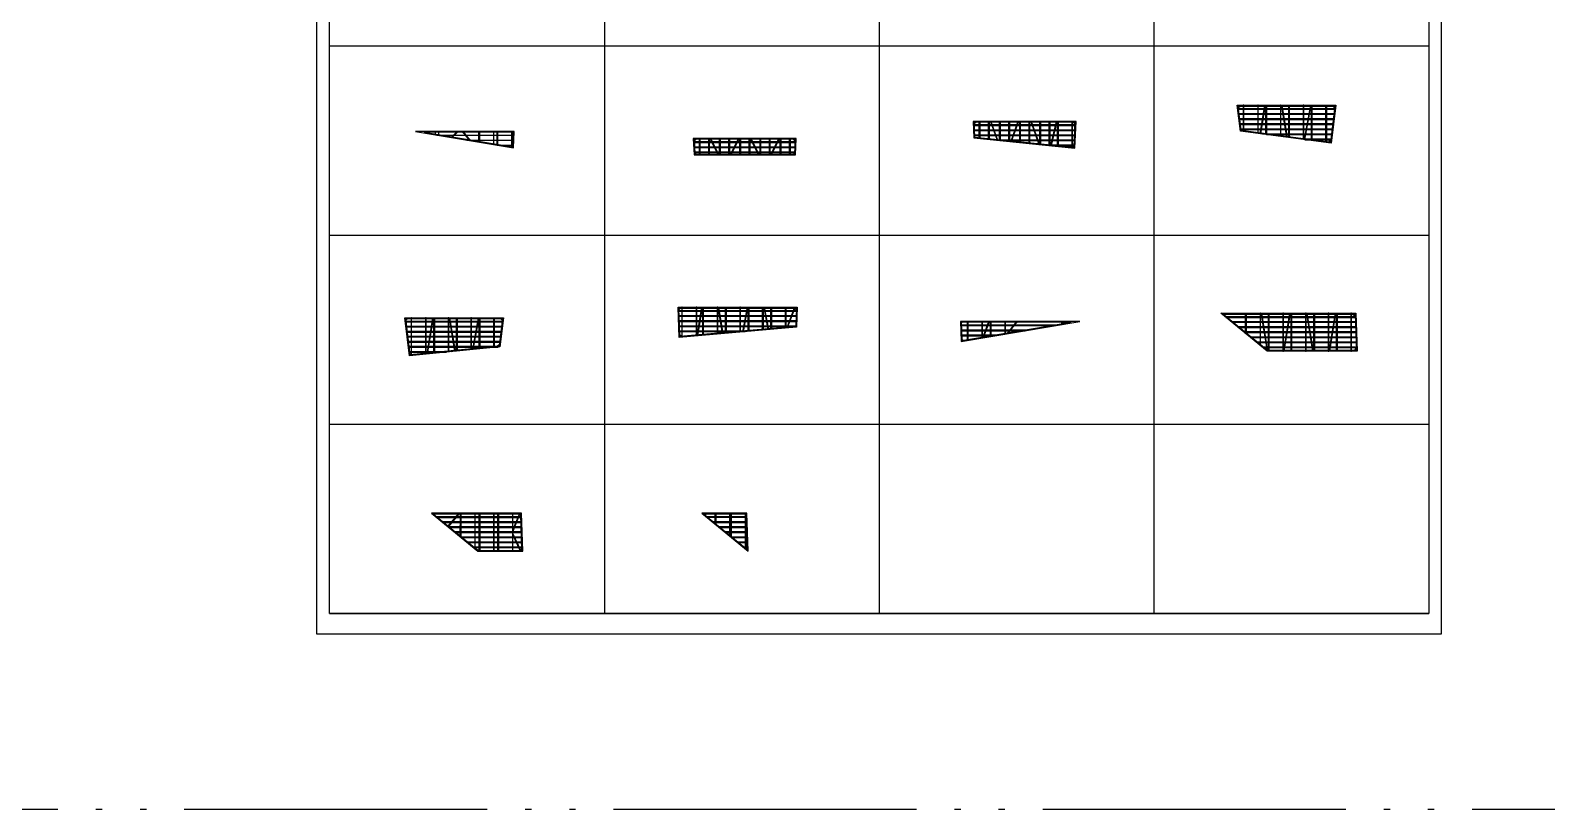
# Model space of a CAD drawing. Extents: x 10241 to 1500931, y -537358 to 142253.
# Drawn here: x 1260741 to 1380836, y -102737 to -41076 of the extents above; entities that cross this region are included whole.
import ezdxf

# ---------------------------------------------------------------- set-up
doc = ezdxf.new("R2010")
doc.units = 0
doc.header["$LTSCALE"] = 1000
doc.header["$MEASUREMENT"] = 0
doc.linetypes.add('ACAD_ISO05W100', pattern=[34, 24, -3, 0.5, -3, 0.5, -3])
for name, color, linetype in [('14#槽钢', 3, 'Continuous'), ('DIM_MODI', 6, 'Continuous'), ('DOTE', 1, 'Continuous'), ('W-STEEL_FRAME钢架', 3, 'Continuous'), ('W-STEEL_KEEL钢龙骨', 5, 'Continuous'), ('特殊段命名', 221, 'Continuous'), ('钢架', 90, 'Continuous')]:
    doc.layers.add(name, color=color, linetype=linetype)

msp = doc.modelspace()

# ---------------------------------------------------------------- linework, layer by layer
at = {"layer": '14#槽钢', "linetype": 'ACAD_ISO05W100'}
msp.add_lwpolyline([(1254079.4, 142253), (1500930.8, 142253), (1500930.8, -102736.6), (1254079.4, -102736.6)], close=True, dxfattribs=at)
at = {"layer": 'DIM_MODI'}
for points in [[(1284443.8, -42297.8), (1371490.4, -42297.8)], [(1284443.8, -57270.5), (1371490.4, -57270.5)], [(1284443.8, -72243.3), (1371490.4, -72243.3)], [(1284443.8, -87216.1), (1371490.4, -87216.1)]]:
    msp.add_lwpolyline(points, dxfattribs=at)
at = {"layer": 'DOTE'}
for points in [[(1356398.6, -47064), (1356556.1, -47064), (1356556.1, -47089.2), (1356443.3, -47187.6), (1356414, -47191.1)], [(1364063.5, -47064), (1363919.6, -47064), (1363919.6, -47092.2), (1364015.5, -47191.7), (1364047.5, -47195.6)], [(1292801.8, -49134.7), (1292803.1, -49279.4), (1293105.2, -49329.8), (1293105.2, -49134.7)], [(1335473.8, -48340.2), (1335616.3, -48340.2), (1335616.3, -48362.4), (1335503.2, -48462.9), (1335480, -48464.1)], [(1343505, -48340.7), (1343368.1, -48340.7), (1343368.1, -48374.2), (1343466.2, -48484), (1343497.7, -48485.6)], [(1313307.3, -49684.2), (1313443.5, -49684.2), (1313443.5, -49708.1), (1313338.5, -49810.8), (1313313.7, -49810.8)], [(1321337.9, -49684.1), (1321192.5, -49684.1), (1321192.5, -49711.6), (1321298.5, -49822.8), (1321331.1, -49822.8)], [(1363714.2, -49940.8), (1363729.4, -49814.9), (1363695.2, -49814.9), (1363592.8, -49899.5), (1363589.5, -49924.1)], [(1313366.7, -50865.1), (1313362.2, -50775.4), (1313378.9, -50775.4), (1313446.4, -50853.7), (1313446.4, -50865.1)], [(1321280.2, -50865.1), (1321284.9, -50768.4), (1321259, -50768.4), (1321198.9, -50839.9), (1321198.9, -50865.1)], [(1312105.3, -63044.8), (1312231.2, -63044.8), (1312231.2, -63067.8), (1312122.8, -63155.4), (1312108.7, -63155.4)], [(1321421.5, -63044.8), (1321299.4, -63044.8), (1321299.4, -63064.3), (1321392.4, -63196.6), (1321416.7, -63196.6)], [(1355200.7, -63520.6), (1355357.2, -63520.6), (1355343.8, -63614.8), (1355314.2, -63613.5)], [(1365668.4, -63519.5), (1365504.6, -63519.5), (1365504.6, -63546.1), (1365631, -63672.5), (1365673.7, -63670.9)], [(1290479.1, -63883.8), (1290618.7, -63883.8), (1290618.7, -63907.7), (1290519.5, -63993.4), (1290492.8, -63996.7)], [(1298141.9, -63883.8), (1298017.7, -63883.8), (1298017.7, -63910.6), (1298096.3, -63993.5), (1298128.6, -63993.5)], [(1334467.7, -64232.1), (1334476.1, -64232.1), (1334508.1, -64186), (1334508.1, -64177.9), (1334466, -64177.9)], [(1342657.1, -64177.9), (1342654.4, -64263.1), (1342429.7, -64300.5), (1342432.4, -64177.9)], [(1297876.5, -66074.5), (1297891.2, -65953), (1297864.8, -65953), (1297737, -66074.8), (1297738.2, -66088)], [(1312175.7, -65304.1), (1312313.9, -65292), (1312313.9, -65270.3), (1312191.9, -65188.6), (1312172.1, -65188.6)], [(1334510.3, -65617.2), (1334629.5, -65597.4), (1334629.5, -65578.7), (1334507.6, -65528.4)], [(1365770.2, -66403.7), (1365764.8, -66250.2), (1365730.5, -66250.2), (1365626, -66383.5), (1365626, -66403.7)], [(1314088.1, -79344.9), (1314250.2, -79344.9), (1314225.2, -79457.1)], [(1317527.6, -82160.2), (1317522.5, -82013.6), (1317409.1, -82063.2)]]:
    msp.add_lwpolyline(points, close=True, dxfattribs=at)
at = {"layer": 'W-STEEL_FRAME钢架'}
for p, q in [((1335898.7, -49621.7), (1335898.7, -48282.5)), ((1335941.7, -48282.5), (1335941.7, -49626)), ((1336641.7, -49696.9), (1336641.7, -48282.5)), ((1336684.7, -48282.5), (1336684.7, -49701.3)), ((1337498.7, -49783.7), (1337498.7, -48282.5)), ((1337541.7, -48282.5), (1337541.7, -49788.1)), ((1338241.7, -49858.9), (1338241.7, -48282.5)), ((1338284.7, -48282.5), (1338284.7, -49863.3)), ((1339098.7, -49945.7), (1339098.7, -48282.5)), ((1339141.7, -48282.5), (1339141.7, -49950.1)), ((1339841.7, -50021), (1339841.7, -48282.5)), ((1339884.7, -48282.5), (1339884.7, -50025.3)), ((1340698.7, -50107.7), (1340698.7, -48282.5)), ((1340741.7, -48282.5), (1340741.7, -50112.1)), ((1341441.7, -50183), (1341441.7, -48282.5)), ((1341484.7, -48282.5), (1341484.7, -50187.3)), ((1313731.8, -50923.1), (1313731.8, -49626.2)), ((1313774.8, -49626.2), (1313774.8, -50923.1)), ((1314474.8, -50923.1), (1314474.8, -49626.2)), ((1314517.8, -49626.2), (1314517.8, -50923.1)), ((1315331.8, -50923.1), (1315331.8, -49626.2)), ((1315374.8, -49626.2), (1315374.8, -50923.1)), ((1316074.8, -50923.1), (1316074.8, -49626.2)), ((1316117.8, -49626.2), (1316117.8, -50923.1)), ((1316931.8, -50923.1), (1316931.8, -49626.2)), ((1316974.8, -49626.2), (1316974.8, -50923.1)), ((1317674.8, -50923.1), (1317674.8, -49626.2)), ((1317717.8, -49626.2), (1317717.8, -50923.1)), ((1318531.8, -50923.1), (1318531.8, -49626.2)), ((1318574.8, -49626.2), (1318574.8, -50923.1)), ((1319274.8, -50923.1), (1319274.8, -49626.2)), ((1319317.8, -49626.2), (1319317.8, -50923.1)), ((1320131.8, -50923.1), (1320131.8, -49626.2)), ((1320174.8, -49626.2), (1320174.8, -50923.1)), ((1320874.8, -50923.1), (1320874.8, -49626.2)), ((1320917.8, -49626.2), (1320917.8, -50923.1)), ((1314992.1, -80159.7), (1314992.8, -79286.9)), ((1314992.8, -79286.9), (1315035.8, -79286.9)), ((1315035.8, -79286.9), (1315035, -80194.9)), ((1316134.2, -81094.6), (1316135.8, -79286.9)), ((1316135.8, -79286.9), (1316178.8, -79286.9)), ((1316178.8, -79286.9), (1316177.2, -81129.8)), ((1316213.4, -81159.5), (1316215.1, -79286.9)), ((1316215.1, -79286.9), (1316258.1, -79286.9)), ((1316258.1, -79286.9), (1316256.4, -81194.6)), ((1317401.1, -79286.9), (1317358.1, -79286.9)), ((1317358.1, -79286.9), (1317358.1, -82096.4)), ((1317401.1, -82131.6), (1317401.1, -79286.9))]:
    msp.add_line(p, q, dxfattribs=at)
for points in [[(1356849.2, -49079.8), (1356849.2, -47006), (1356806.2, -47006), (1356806.2, -49074.1)], [(1357992.2, -49232.9), (1357992.2, -47006), (1357949.2, -47006), (1357949.2, -49227.1)], [(1358606.2, -49315.1), (1358606.2, -47006), (1358649.2, -47006), (1358649.2, -49320.9)], [(1359792.2, -49474), (1359792.2, -47006), (1359749.2, -47006), (1359749.2, -49468.2)], [(1360406.2, -49556.2), (1360406.2, -47006), (1360449.2, -47006), (1360449.2, -49562)], [(1361592.2, -49715.1), (1361592.2, -47006), (1361549.2, -47006), (1361549.2, -49709.3)], [(1362206.2, -49797.3), (1362206.2, -47006), (1362249.2, -47006), (1362249.2, -49803.1)], [(1363349.2, -49950.4), (1363349.2, -47006), (1363392.2, -47006), (1363392.2, -49956.1)], [(1296276.1, -49917.4), (1296276.1, -49076.7), (1296319.1, -49076.7), (1296319.1, -49924.6)], [(1297463, -50115.4), (1297462.1, -49076.7), (1297419.1, -49076.7), (1297420, -50108.2)], [(1297704, -50155.6), (1297704, -49076.7), (1297747, -49076.7), (1297747, -50162.8)], [(1298891.1, -50353.6), (1298890, -49076.7), (1298847, -49076.7), (1298848.1, -50346.4)], [(1342096.4, -50249.3), (1342096.4, -48283.1), (1342139.4, -48283.1), (1342139.4, -50253.6)], [(1343282.4, -50369.4), (1343282.4, -48283.1), (1343239.4, -48283.1), (1343239.4, -50365)], [(1312378.9, -65344.5), (1312378.9, -62986.8), (1312335.9, -62986.8), (1312335.9, -65348.3)], [(1313521.9, -65244.5), (1313521.9, -62986.8), (1313478.9, -62986.8), (1313478.9, -65248.2)], [(1313995.8, -65203), (1313995.8, -62986.8), (1314038.8, -62986.8), (1314038.8, -65199.2)], [(1315181.8, -65099.2), (1315181.8, -62986.8), (1315138.8, -62986.8), (1315138.8, -65103)], [(1315795.8, -65045.5), (1315795.8, -62986.8), (1315838.8, -62986.8), (1315838.8, -65041.7)], [(1316981.8, -64941.7), (1316981.8, -62986.8), (1316938.8, -62986.8), (1316938.8, -64945.5)], [(1317595.8, -64888), (1317595.8, -62986.8), (1317638.8, -62986.8), (1317638.8, -64884.2)], [(1318738.8, -64787.9), (1318738.8, -62986.8), (1318781.8, -62986.8), (1318781.8, -64784.2)], [(1319395.8, -64730.4), (1319395.8, -62986.8), (1319438.8, -62986.8), (1319438.8, -64726.7)], [(1320538.8, -64630.4), (1320538.8, -62986.8), (1320581.8, -62986.8), (1320581.8, -64626.7)], [(1290941.4, -66809.4), (1290941.4, -63825.8), (1290898.4, -63825.8), (1290898.4, -66813.6)], [(1292084.4, -66697.9), (1292084.4, -63825.8), (1292041.4, -63825.8), (1292041.4, -66702.1)], [(1292698.4, -66638), (1292698.4, -63825.8), (1292741.4, -63825.8), (1292741.4, -66633.8)], [(1293884.4, -66522.3), (1293884.4, -63825.8), (1293841.4, -63825.8), (1293841.4, -66526.5)], [(1294498.4, -66462.4), (1294498.4, -63825.8), (1294541.4, -63825.8), (1294541.4, -66458.2)], [(1295684.4, -66346.6), (1295684.4, -63825.8), (1295641.4, -63825.8), (1295641.4, -66350.8)], [(1296298.4, -66286.7), (1296298.4, -63825.8), (1296341.4, -63825.8), (1296341.4, -66282.5)], [(1297441.4, -66175.2), (1297441.4, -63825.8), (1297484.4, -63825.8), (1297484.4, -66171)], [(1334955.1, -65602.1), (1334956.4, -64119.9), (1334999.4, -64119.9), (1334998.1, -65594.9)], [(1336142.4, -65404.6), (1336142.4, -64119.9), (1336099.4, -64119.9), (1336099.4, -65411.8)], [(1336777.7, -65299), (1336778.7, -64119.9), (1336821.7, -64119.9), (1336820.7, -65291.9)], [(1337964.7, -65101.7), (1337964.7, -64119.9), (1337921.7, -64119.9), (1337921.7, -65108.8)]]:
    msp.add_lwpolyline(points, dxfattribs=at)
for points in [[(1356995.4, -63462), (1357038.4, -63462), (1357032.8, -65075.7), (1356989.8, -65075.7)], [(1358181.4, -63462), (1358138.4, -63462), (1358137.7, -66014), (1358180.7, -66014)], [(1358795.4, -63462), (1358838.4, -63462), (1358838.4, -66462), (1358795.4, -66462)], [(1359981.4, -63462), (1359938.4, -63462), (1359938.4, -66462), (1359981.4, -66462)], [(1360595.4, -63462), (1360638.4, -63462), (1360638.4, -66462), (1360595.4, -66462)], [(1361781.4, -63462), (1361738.4, -63462), (1361738.4, -66462), (1361781.4, -66462)], [(1362395.4, -63462), (1362438.4, -63462), (1362438.4, -66462), (1362395.4, -66462)], [(1363581.4, -63462), (1363538.4, -63462), (1363538.4, -66462), (1363581.4, -66462)], [(1364195.4, -63462), (1364238.4, -63462), (1364238.4, -66462), (1364195.4, -66462)], [(1365381.4, -63462), (1365338.4, -63462), (1365338.4, -66462), (1365381.4, -66462)], [(1294798.9, -79287.3), (1294841.9, -79287.3), (1294832.2, -81167.6), (1294789.2, -81167.6)], [(1295984.9, -79287.3), (1295941.9, -79287.3), (1295942.6, -82077), (1295985.6, -82077)], [(1296288.9, -79287.3), (1296331.9, -79287.3), (1296331.9, -82287.3), (1296288.9, -82287.3)], [(1297474.9, -79287.3), (1297431.9, -79287.3), (1297431.9, -82287.3), (1297474.9, -82287.3)], [(1297778.9, -79287.3), (1297821.9, -79287.3), (1297821.9, -82287.3), (1297778.9, -82287.3)], [(1298964.9, -79287.3), (1298921.9, -79287.3), (1298921.9, -82287.3), (1298964.9, -82287.3)]]:
    msp.add_lwpolyline(points, close=True, dxfattribs=at)
at = {"layer": 'W-STEEL_FRAME钢架', "color": 1}
for points in [[(1292746.8, -79395.9), (1292737.2, -79396.8), (1292674.2, -79345.3), (1292774.2, -79345.3), (1292774.2, -79355.3)], [(1296107.1, -82152.9), (1296107.1, -82152.9), (1296201.2, -82229.9), (1296268.8, -82229.9), (1296268.8, -82219.9)]]:
    msp.add_lwpolyline(points, close=True, dxfattribs=at)
at = {"layer": 'W-STEEL_KEEL钢龙骨'}
for p, q in [((1364095.4, -47282.5), (1356366, -47277.5)), ((1356370.8, -47317.5), (1364090.5, -47322.5)), ((1364046.8, -47682.5), (1356414.3, -47677.5)), ((1356419.1, -47717.5), (1364041.9, -47722.5)), ((1343552, -48562.8), (1335427.3, -48562.8)), ((1335429.3, -48602.8), (1343550, -48602.8)), ((1343532.4, -48963.3), (1335447.5, -48964.1)), ((1335449.5, -49004.1), (1343530.4, -49003.3)), ((1363997.7, -48087), (1356463.9, -48087.6)), ((1356468.7, -48127.6), (1363992.8, -48127)), ((1363949.7, -48482.4), (1356511, -48477.5)), ((1356515.8, -48517.6), (1363944.8, -48522.4)), ((1363900.5, -48887), (1356560.5, -48887.6)), ((1356565.3, -48927.6), (1363895.7, -48927)), ((1292925.6, -49358.7), (1299046.2, -49358.7)), ((1299044.2, -49398.7), (1293165.4, -49398.7)), ((1295324.1, -49758.7), (1299026.3, -49758.7)), ((1299024.3, -49798.7), (1295564, -49798.7)), ((1297706.4, -50156), (1299006.4, -50155.8)), ((1299004.5, -50195.8), (1297946, -50196)), ((1321385.1, -49906.5), (1313260.4, -49906.5)), ((1313262.4, -49946.5), (1321383.1, -49946.5)), ((1321365.5, -50307), (1313280.6, -50307.9)), ((1313282.6, -50347.9), (1321363.6, -50347)), ((1343512.9, -49362.3), (1335467.5, -49362.6)), ((1335469.5, -49402.6), (1343510.9, -49402.3)), ((1343491.8, -49762.3), (1337289.3, -49762.5)), ((1337684.2, -49802.5), (1343489.8, -49802.3)), ((1343471.7, -50162.3), (1341238.4, -50162.4)), ((1341633.3, -50202.4), (1343469.7, -50202.3)), ((1363852.5, -49282.4), (1358334.4, -49278.7)), ((1358634.5, -49318.9), (1363847.7, -49322.3)), ((1363803.4, -49687), (1361383.9, -49687.2)), ((1361682.4, -49727.1), (1363798.5, -49727)), ((1321346, -50706), (1313300.7, -50706.3)), ((1313302.7, -50746.3), (1321344, -50746)), ((1321472.6, -63264.6), (1312053.9, -63258.4)), ((1312055.2, -63298.4), (1321471.4, -63304.6)), ((1298187.6, -64102.3), (1290458.2, -64097.2)), ((1290463, -64137.2), (1298182.7, -64142.3)), ((1298139, -64502.2), (1290506.5, -64497.3)), ((1290511.3, -64537.3), (1298134.1, -64542.2)), ((1321460.1, -63664.6), (1312066.4, -63658.4)), ((1312067.6, -63698.4), (1321458.8, -63704.6)), ((1321447.5, -64067.6), (1312079.2, -64068.4)), ((1312080.4, -64108.4), (1321446.2, -64107.6)), ((1321434.9, -64467.6), (1312091.6, -64468.4)), ((1312092.9, -64508.4), (1321433.7, -64507.6)), ((1342173.7, -64401.9), (1334414.9, -64401.9)), ((1334416.1, -64441.9), (1341933.1, -64441.9)), ((1339767.7, -64801.9), (1334427.2, -64801.9)), ((1334428.4, -64841.9), (1339527.2, -64841.9)), ((1365734.3, -63743.7), (1355382.6, -63744.2)), ((1355431.5, -63784.2), (1365735.7, -63783.6)), ((1365748.4, -64141.6), (1355856.5, -64131.7)), ((1355905.5, -64171.7), (1365749.8, -64181.6)), ((1365762.5, -64542.6), (1356360.7, -64543.8)), ((1356409.6, -64583.8), (1365764, -64582.6)), ((1298089.9, -64906.7), (1290556.1, -64907.4)), ((1290560.9, -64947.4), (1298085, -64946.7)), ((1298041.9, -65302.2), (1290603.2, -65297.3)), ((1290608, -65337.3), (1298037, -65342.2)), ((1297992.7, -65706.7), (1290652.7, -65707.3)), ((1290657.5, -65747.3), (1297987.9, -65746.7)), ((1317825.4, -64867.9), (1312104.1, -64868.4)), ((1312105.4, -64908.4), (1317367.9, -64907.9)), ((1337377, -65199.4), (1334439.4, -65199)), ((1334440.7, -65239), (1337136.6, -65239.3)), ((1365776.6, -64942), (1356847.8, -64942)), ((1356896.8, -64982), (1365778.1, -64982)), ((1365790.8, -65341.8), (1357334.5, -65339.9)), ((1357383.5, -65379.9), (1365792.2, -65381.8)), ((1365804.9, -65742.3), (1357832.8, -65742.8)), ((1357876.3, -65782.8), (1365806.3, -65782.3)), ((1297931.6, -66102.1), (1290689.1, -66097.4)), ((1290693.9, -66137.4), (1297781.6, -66142)), ((1294116.5, -66499.6), (1290737.6, -66497.4)), ((1290742.4, -66537.4), (1293709.3, -66539.3)), ((1365819.1, -66143.3), (1358314, -66140.6)), ((1358363, -66180.6), (1365820.5, -66183.3)), ((1299644.6, -79567.9), (1292855, -79568.1)), ((1292903.9, -79608.1), (1299646, -79607.9)), ((1299658.6, -79967.5), (1293344.2, -79968.2)), ((1293393.1, -80008.2), (1299660, -80007.5)), ((1299672.6, -80367.3), (1293832, -80367.2)), ((1293880.9, -80407.2), (1299674, -80407.3)), ((1317495.4, -79567.5), (1314268.6, -79567.6)), ((1314317.5, -79607.6), (1317496.8, -79607.5)), ((1317509.3, -79967.1), (1314757.1, -79967.4)), ((1314806, -80007.4), (1317510.7, -80007.1)), ((1317523.2, -80366.9), (1315245.1, -80366.8)), ((1315293.9, -80406.8), (1317524.6, -80406.9)), ((1299686.7, -80767.4), (1294321.3, -80767.4)), ((1294370.2, -80807.4), (1299688.1, -80807.4)), ((1299700.7, -81167.6), (1294810.7, -81167.6)), ((1294859.6, -81207.6), (1299702.1, -81207.6)), ((1299714.8, -81568.4), (1295300.3, -81568)), ((1295349.2, -81608), (1299716.2, -81608.4)), ((1317537.1, -80767), (1315733.9, -80767)), ((1315782.8, -80807), (1317538.5, -80807)), ((1317551.1, -81167.1), (1316222.8, -81167.1)), ((1316271.7, -81207.1), (1317552.5, -81207.1)), ((1317565, -81568), (1316712.4, -81567.9)), ((1316761.3, -81607.9), (1317566.4, -81608)), ((1299728.8, -81967.4), (1295863.9, -81967.5)), ((1295900.5, -82007.5), (1299730.2, -82007.4)), ((1317578.9, -81967), (1317200, -81967)), ((1317248.9, -82007), (1317580.3, -82007))]:
    msp.add_line(p, q, dxfattribs=at)
at = {"layer": '特殊段命名'}
for points in [[(1283443.8, 1620.5), (1372490.4, 1620.5), (1372490.4, -88861.8), (1283443.8, -88861.8)], [(1284443.8, 620.5), (1371490.4, 620.5), (1371490.4, -87216.1), (1284443.8, -87216.1)]]:
    msp.add_lwpolyline(points, close=True, dxfattribs=at)
for points in [[(1306205.5, 620.5), (1306205.5, -87216.1)], [(1327967.1, 620.5), (1327967.1, -87216.1)], [(1349728.8, 620.5), (1349728.8, -87216.1)]]:
    msp.add_lwpolyline(points, dxfattribs=at)
at = {"layer": '钢架'}
for points in [[(1356333.2, -47006), (1364128.9, -47006), (1363764.7, -50006), (1356579.4, -49043.7)], [(1356398.6, -47064), (1364063.5, -47064), (1363714.2, -49940.8), (1356631.6, -48992.2)], [(1291234.8, -49076.7), (1298995.7, -50371), (1299060.3, -49076.7)], [(1291935.1, -49134.7), (1298941, -50303.1), (1298999.4, -49134.7)], [(1343565.9, -48282.7), (1335412.9, -48282.2), (1335477.3, -49579), (1343460.4, -50387.4)], [(1343505, -48340.7), (1335473.8, -48340.2), (1335532.8, -49526.3), (1343405.6, -50323.5)], [(1313246.3, -49626.2), (1313311.6, -50923.1), (1321335.4, -50923.1), (1321398.8, -49626.1)], [(1313307.3, -49684.2), (1313366.7, -50865.1), (1321280.2, -50865.1), (1321337.9, -49684.1)], [(1312119.7, -65367.2), (1312045.4, -62986.8), (1321481.3, -62986.8), (1321432.3, -64552.2)], [(1312175.7, -65304.1), (1312105.3, -63044.8), (1321421.5, -63044.8), (1321375.9, -64498.9)], [(1365724.4, -63461.5), (1365830.3, -66461.7), (1358707.6, -66462.3), (1355038.1, -63462.7)], [(1365668.4, -63519.5), (1365770.2, -66403.7), (1358728.3, -66404.3), (1355200.7, -63520.6)], [(1290413.6, -63825.8), (1298207.3, -63825.8), (1297928.5, -66127.7), (1290777.3, -66825.4)], [(1290479.1, -63883.8), (1298141.9, -63883.8), (1297876.5, -66074.5), (1290828.1, -66762.2)], [(1334454.4, -65685.3), (1343869.6, -64119.9), (1334406.2, -64119.9)], [(1334510.3, -65617.2), (1343167.2, -64177.9), (1334466, -64177.9)], [(1299634.7, -79287.3), (1292511.6, -79287.3), (1296180.5, -82287.9), (1299740, -82288.4)], [(1299578.7, -79345.3), (1292674.2, -79345.3), (1296201.2, -82229.9), (1299679.9, -82230.4)], [(1317485.6, -79286.9), (1313925.7, -79286.9), (1317590.1, -82286.2)], [(1317429.6, -79344.9), (1314088.1, -79344.9), (1317527.6, -82160.2)]]:
    msp.add_lwpolyline(points, close=True, dxfattribs=at)
for points in [[(1358147.3, -49253.7), (1358515.9, -47006)], [(1358189.9, -49259.4), (1358559.4, -47006)], [(1360253.8, -49535.8), (1359838.9, -47006)], [(1360298.3, -49541.8), (1359882.5, -47006)], [(1362119, -47006), (1361621.6, -49719)], [(1362162.7, -47006), (1361664.3, -49724.7)], [(1294062.7, -49548.3), (1294559.4, -49076.7)], [(1294115.9, -49557.2), (1294621.9, -49076.7)], [(1294949.4, -49076.7), (1295521.6, -49791.6)], [(1295004.4, -49076.7), (1295585.1, -49802.2)], [(1335898.7, -48282.4), (1335941.7, -48282.4)], [(1336641.7, -48282.5), (1336684.7, -48282.5)], [(1336774, -48282.5), (1337303.1, -49763.9)], [(1336819.6, -48282.4), (1337350.4, -49768.7)], [(1337498.7, -48282.5), (1337541.7, -48282.5)], [(1338241.7, -48282.5), (1338284.7, -48282.5)], [(1338959.2, -48282.4), (1338390.7, -49874)], [(1339004.8, -48282.5), (1338434.8, -49878.5)], [(1339098.7, -48282.5), (1339141.7, -48282.5)], [(1339841.7, -48282.5), (1339884.7, -48282.5)], [(1339974, -48282.5), (1340601.5, -50039.6)], [(1340019.6, -48282.4), (1340648.9, -50044.4)], [(1340698.7, -48282.5), (1340741.7, -48282.5)], [(1341441.7, -48282.6), (1341484.7, -48282.6)], [(1341994.7, -48282.4), (1341550.4, -50194)], [(1342038.8, -48282.6), (1341593.6, -50198.3)], [(1342096.4, -48282.6), (1342139.4, -48282.6)], [(1343239.4, -48283.1), (1343289.4, -48283.1)], [(1313731.8, -49626.2), (1313774.8, -49626.2)], [(1314474.8, -49626.2), (1314517.8, -49626.2)], [(1314565.6, -49626.2), (1315223.7, -50923.1)], [(1314613.8, -49626.2), (1315271.9, -50923.1)], [(1315331.8, -49626.2), (1315374.8, -49626.2)], [(1316074.8, -49626.2), (1316117.8, -49626.2)], [(1316831.3, -49626.2), (1316173.2, -50923.1)], [(1316879.5, -49626.2), (1316221.4, -50923.1)], [(1316931.8, -49626.2), (1316974.8, -49626.2)], [(1317674.8, -49626.2), (1317717.8, -49626.2)], [(1317765.6, -49626.2), (1318423.7, -50923.1)], [(1317813.8, -49626.2), (1318471.9, -50923.1)], [(1318531.8, -49626.2), (1318574.8, -49626.2)], [(1319274.8, -49626.2), (1319317.8, -49626.2)], [(1320031.3, -49626.2), (1319373.2, -50923.1)], [(1320079.5, -49626.2), (1319421.4, -50923.1)], [(1320131.8, -49626.2), (1320174.8, -49626.2)], [(1320874.8, -49626.2), (1320917.8, -49626.2)], [(1313895, -62986.8), (1313533.7, -65243.4)], [(1313938.5, -62986.8), (1313577.9, -65239.6)], [(1315569.4, -65065.3), (1315228.5, -62986.8)], [(1315612.3, -65061.5), (1315272.1, -62986.8)], [(1317508.7, -62986.8), (1317153, -64926.7)], [(1317552.4, -62986.8), (1317197.4, -64922.8)], [(1318825.2, -62986.8), (1319148.9, -64752)], [(1318868.9, -62986.8), (1319191.9, -64748.3)], [(1321258.1, -62986.8), (1320646, -64621)], [(1321304.1, -62986.8), (1320693.5, -64616.9)], [(1358720.1, -66462), (1358228.1, -63462)], [(1358763.7, -66462), (1358271.7, -63462)], [(1360013.1, -66462), (1360505.1, -63462)], [(1360056.7, -66462), (1360548.7, -63462)], [(1362320.1, -66462), (1361828.1, -63462)], [(1362363.7, -66462), (1361871.7, -63462)], [(1363613.1, -66462), (1364105.1, -63462)], [(1363656.7, -66462), (1364148.7, -63462)], [(1292597.5, -63825.8), (1292138.6, -66692.6)], [(1292641.1, -63825.8), (1292182.9, -66688.3)], [(1294365.6, -66475.3), (1293931.1, -63825.8)], [(1294408.5, -66471.1), (1293974.7, -63825.8)], [(1296211.2, -63825.8), (1295750.2, -66340.2)], [(1296254.9, -63825.8), (1295794.7, -66335.9)], [(1336190.2, -65396.7), (1336657.8, -64119.9)], [(1336235, -65389.3), (1336704.5, -64119.9)], [(1338842, -64119.9), (1338070.2, -65084.1)], [(1338897.1, -64119.9), (1338133.8, -65073.6)], [(1294667.5, -79287.3), (1293794.5, -80336)], [(1294723.4, -79287.3), (1293827.5, -80363.5)], [(1298964.9, -80744.7), (1299548.2, -79287.3)], [(1298964.9, -80629), (1299501.9, -79287.3)], [(1299609.5, -82288.4), (1298964.9, -80878.5)], [(1299562.3, -82288.4), (1298964.9, -80981.9)]]:
    msp.add_lwpolyline(points, dxfattribs=at)

doc.saveas('drawing.dxf')
